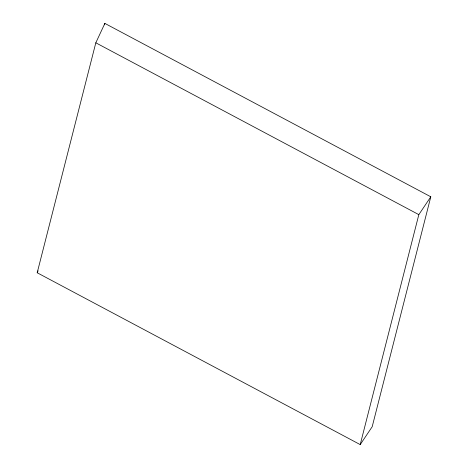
<?xml version="1.0" encoding="UTF-8"?>
<svg xmlns="http://www.w3.org/2000/svg" width="468" height="468" viewBox="0 0 468 468"><rect width="100%" height="100%" fill="white"/><g stroke="black" fill="none" stroke-linecap="round" stroke-linejoin="round"><path stroke-width="0.7" d="M37.2 272.762L95.817 42.804L104.861 23.4L430.8 196.794L372.183 426.752L360.214 444.6L37.2 272.762L38.107 270.82M104.499 24.816L104.861 23.4M360.214 444.6L418.831 214.642L430.8 196.794M95.817 42.804L418.831 214.642"/></g></svg>
